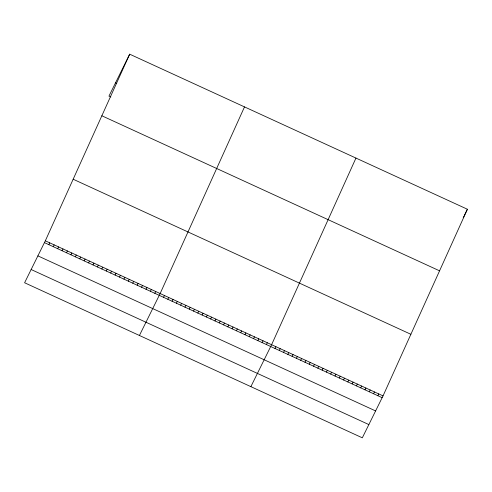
<?xml version="1.0" encoding="UTF-8"?>
<svg xmlns="http://www.w3.org/2000/svg" width="492" height="492" viewBox="0 0 492 492"><rect width="100%" height="100%" fill="white"/><g stroke="black" fill="none" stroke-linecap="round" stroke-linejoin="round"><path stroke-width="0.74" d="M45.325 240.822L129.685 54.181L467.4 209.241L383.04 395.882L362.315 437.818L24.6 282.759L45.325 240.822L383.04 395.882M244.506 106.899L160.152 293.539L139.421 335.476M355.956 158.073L271.596 344.714L250.871 386.651M129.685 54.181L108.96 96.118L110.848 96.985M48.849 244.659L49.741 242.851M53.265 246.683L54.157 244.875M57.681 248.712L58.573 246.904M62.097 250.742L62.994 248.934M66.512 252.765L67.41 250.957M70.928 254.794L71.826 252.986M75.35 256.824L76.242 255.016M79.765 258.853L80.657 257.045M84.181 260.877L85.073 259.069M88.597 262.906L89.489 261.098M93.013 264.936L93.904 263.128M97.428 266.959L98.32 265.151M101.844 268.989L102.736 267.181M106.26 271.018L107.158 269.21M110.675 273.048L111.573 271.24M115.091 275.071L115.989 273.263M119.507 277.101L120.405 275.292M123.929 279.13L124.82 277.322M128.344 281.153L129.236 279.345M132.76 283.183L133.652 281.375M137.176 285.212L138.067 283.404M141.591 287.242L142.483 285.428M146.007 289.265L146.899 287.457M150.423 291.295L151.315 289.487M154.839 293.324L155.736 291.516M163.541 297.316L164.439 295.507M167.827 299.284L168.725 297.476M172.114 301.252L173.012 299.443M176.4 303.22L177.298 301.411M180.687 305.188L181.585 303.38M184.974 307.156L185.871 305.347M189.26 309.124L190.152 307.315M193.547 311.092L194.438 309.284M197.833 313.06L198.725 311.252M202.12 315.028L203.012 313.219M206.406 316.996L207.298 315.188M210.693 318.964L211.585 317.156M214.979 320.938L215.871 319.123M219.266 322.906L220.158 321.098M223.553 324.874L224.444 323.066M227.839 326.842L228.731 325.034M232.126 328.81L233.017 327.002M236.412 330.778L237.304 328.97M240.699 332.746L241.59 330.938M244.985 334.714L245.877 332.906M249.272 336.682L250.164 334.874M253.558 338.65L254.45 336.842M257.845 340.618L258.737 338.81M262.131 342.586L263.023 340.778M266.418 344.554L267.31 342.746M274.991 348.49L275.883 346.682M279.278 350.458L280.169 348.65M283.564 352.426L284.456 350.618M287.851 354.394L288.743 352.586M292.137 356.362L293.029 354.554M296.424 358.33L297.316 356.522M300.71 360.298L301.602 358.49M304.991 362.266L305.889 360.458M309.277 364.234L310.175 362.426M313.564 366.202L314.462 364.394M317.85 368.17L318.748 366.362M322.137 370.138L323.035 368.33M326.424 372.106L327.321 370.298M330.71 374.074L331.608 372.266M334.997 376.042L335.895 374.234M339.283 378.01L340.181 376.202M343.57 379.978L344.468 378.17M347.856 381.946L348.754 380.138M352.143 383.914L353.041 382.106M356.429 385.882L357.327 384.074M360.716 387.85L361.608 386.042M365.002 389.818L365.894 388.01M369.289 391.786L370.181 389.978M373.576 393.754L374.467 391.946M463.236 217.673L464.054 216.019M464.325 215.465L466.508 211.05M466.803 210.447L467.4 209.241M377.862 395.722L378.754 393.914M115.503 82.877L116.764 83.455M101.844 115.774L439.565 270.834M73.167 179.229L410.882 334.289M44.434 242.63L382.149 397.69M37.89 255.871L375.605 410.931M31.144 269.518L368.859 424.578"/></g></svg>
